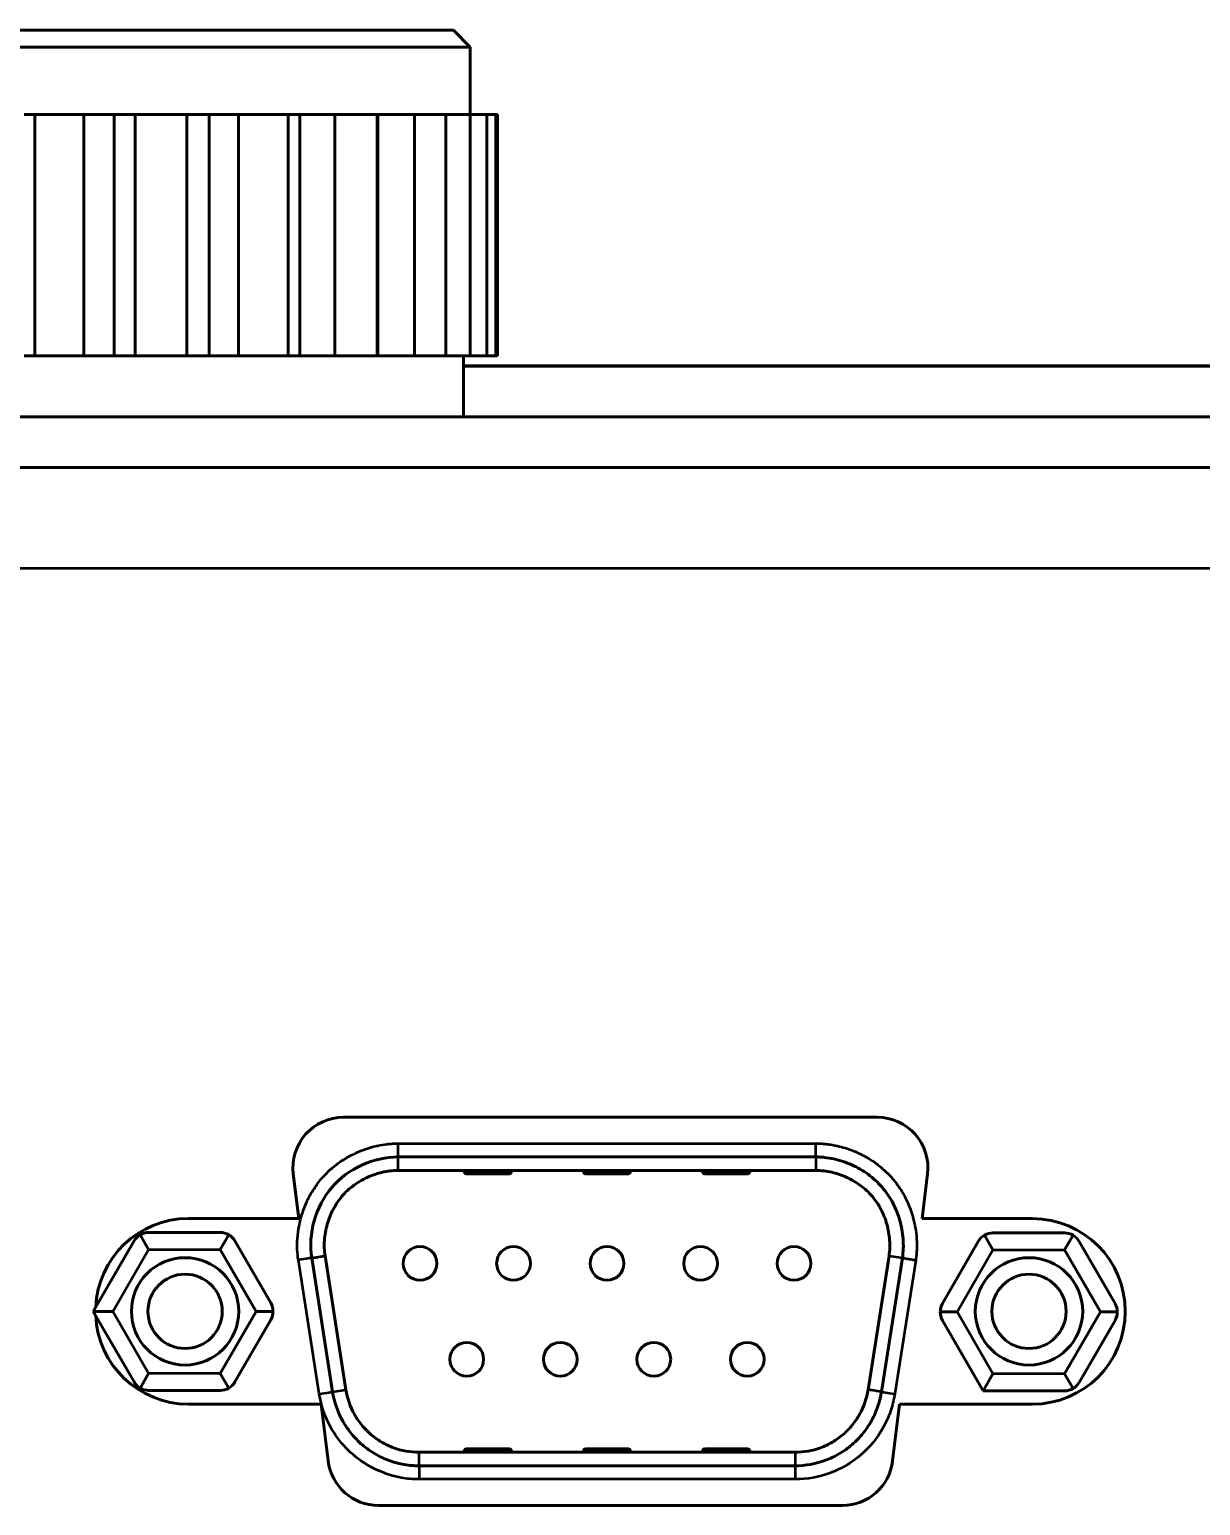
# Model space of a CAD drawing. Header units: millimetres. Extents: x 0 to 1682, y 0 to 1188.
# Drawn here: x 1355.8 to 1390.49, y 445.75 to 489.46 of the extents above; entities that cross this region are included whole.
import ezdxf

# ---------------------------------------------------------------- set-up
doc = ezdxf.new("R2010")
doc.units = ezdxf.units.MM
doc.header["$LTSCALE"] = 2
for name, color, linetype, lineweight in [('가시적인 것(ISO)', 3, 'Continuous', 40), ('가시적인 좁은 것(ISO)', 3, 'Continuous', 35), ('치수(ISO)', 2, 'Continuous', 25)]:
    doc.layers.add(name, color=color, linetype=linetype, lineweight=lineweight)
doc.styles.add('치수 텍스트_PSTEK_POSCO', font='isocp.shx')
doc.dimstyles.new('치수_PSTEK_POSCO', dxfattribs={"dimscale": 2, "dimtxt": 3.5, "dimasz": 2.5, "dimexe": 2, "dimexo": 2.5, "dimgap": 1, "dimtad": 1, "dimrnd": 1e-08, "dimdsep": 46, "dimtxsty": '치수 텍스트_PSTEK_POSCO', "dimcen": 0.09, "dimdle": 10, "dimclrd": 7, "dimclre": 7, "dimclrt": 2, "dimadec": 1, "dimazin": 2, "dimtfac": 1, "dimtmove": 0, "dimatfit": 3, "dimfxl": 0, "dimtolj": 1, "dimlwd": -1, "dimlwe": -1, "dimarcsym": 0})

# ---------------------------------------------------------------- blocks, each defined once
blk = doc.blocks.new('*D31')
at = {"layer": 'Defpoints', "color": 0, "transparency": 16777216}
for p in [(1272.012, 520.165), (1272.012, 475.995), (1495.012, 475.995)]:
    blk.add_point(p, dxfattribs=at)
at = {"layer": '치수(ISO)', "color": 7, "transparency": 16777216}
for p, q in [((1272.012, 480.995), (1272.012, 524.165)), ((1495.012, 480.995), (1495.012, 524.165)), ((1490.012, 520.165), (1277.012, 520.165))]:
    blk.add_line(p, q, dxfattribs=at)
for points in [[(1277.012, 520.998), (1277.012, 519.331), (1272.012, 520.165)], [(1490.012, 520.998), (1490.012, 519.331), (1495.012, 520.165)]]:
    blk.add_solid(points, dxfattribs=at)
at = {"layer": '치수(ISO)', "color": 2, "transparency": 16777216, "insert": (1373.478, 525.665), "char_height": 7, "attachment_point": 4, "style": '치수 텍스트_PSTEK_POSCO'}
blk.add_mtext('\\A1;223', dxfattribs=at)

msp = doc.modelspace()

# ---------------------------------------------------------------- linework, layer by layer
at = {"layer": '가시적인 것(ISO)'}
for p, q in [((1351.362, 489.445), (1368.362, 489.445)), ((1368.362, 489.445), (1368.862, 488.945)), ((1368.862, 488.945), (1350.862, 488.945)), ((1368.862, 488.945), (1368.862, 486.945)), ((1355.644, 486.945), (1355.963, 486.945)), ((1355.963, 486.945), (1355.963, 479.795)), ((1355.963, 486.945), (1357.416, 486.945)), ((1357.416, 486.945), (1358.307, 486.945)), ((1357.416, 479.795), (1357.416, 486.945)), ((1358.307, 486.945), (1358.307, 479.795)), ((1358.307, 486.945), (1358.933, 486.945)), ((1358.933, 486.945), (1358.933, 479.795)), ((1358.933, 486.945), (1360.468, 486.945)), ((1360.468, 486.945), (1361.123, 486.945)), ((1360.468, 479.795), (1360.468, 486.945)), ((1361.123, 486.945), (1361.123, 479.795)), ((1361.123, 486.945), (1361.993, 486.945)), ((1361.993, 486.945), (1361.993, 479.795)), ((1361.993, 486.945), (1363.461, 486.945)), ((1363.461, 486.945), (1363.815, 486.945)), ((1363.461, 479.795), (1363.461, 486.945)), ((1363.815, 486.945), (1363.815, 479.795)), ((1363.815, 486.945), (1364.844, 486.945)), ((1364.844, 486.945), (1364.844, 479.795)), ((1364.844, 486.945), (1366.102, 486.945)), ((1366.102, 486.945), (1366.12, 486.945)), ((1366.102, 479.795), (1366.102, 486.945)), ((1366.12, 486.945), (1366.12, 479.795)), ((1366.12, 486.945), (1367.208, 486.945)), ((1367.208, 486.945), (1367.208, 479.795)), ((1367.208, 486.945), (1368.132, 486.945)), ((1368.132, 479.795), (1368.132, 486.945)), ((1368.132, 486.945), (1368.853, 486.945)), ((1368.853, 486.945), (1368.853, 479.795)), ((1368.853, 486.945), (1369.352, 486.945)), ((1369.352, 479.795), (1369.352, 486.945)), ((1369.352, 486.945), (1369.618, 486.945)), ((1369.618, 486.945), (1369.618, 479.795)), ((1369.618, 486.945), (1369.662, 486.945)), ((1369.662, 479.795), (1369.662, 486.945)), ((1355.963, 479.795), (1355.644, 479.795)), ((1357.416, 479.795), (1355.963, 479.795)), ((1358.307, 479.795), (1357.416, 479.795)), ((1358.933, 479.795), (1358.307, 479.795)), ((1360.468, 479.795), (1358.933, 479.795)), ((1361.123, 479.795), (1360.468, 479.795)), ((1361.993, 479.795), (1361.123, 479.795)), ((1363.461, 479.795), (1361.993, 479.795)), ((1363.815, 479.795), (1363.461, 479.795)), ((1364.844, 479.795), (1363.815, 479.795)), ((1366.102, 479.795), (1364.844, 479.795)), ((1366.12, 479.795), (1366.102, 479.795)), ((1367.208, 479.795), (1366.12, 479.795)), ((1368.132, 479.795), (1367.208, 479.795)), ((1368.853, 479.795), (1368.132, 479.795)), ((1368.662, 477.995), (1368.662, 479.795)), ((1369.352, 479.795), (1368.853, 479.795)), ((1369.618, 479.795), (1369.352, 479.795)), ((1369.662, 479.795), (1369.618, 479.795)), ((1368.662, 479.505), (1453.512, 479.505)), ((1463.512, 479.495), (1368.662, 479.495)), ((1274.012, 477.995), (1493.012, 477.995)), ((1493.012, 476.495), (1274.012, 476.495)), ((1365.105, 457.245), (1380.918, 457.245)), ((1379.099, 456.069), (1366.724, 456.069)), ((1363.777, 454.245), (1363.616, 455.564)), ((1366.724, 455.669), (1379.099, 455.669)), ((1368.739, 455.569), (1370.025, 455.569)), ((1372.269, 455.569), (1373.555, 455.569)), ((1375.799, 455.569), (1377.085, 455.569)), ((1382.407, 455.564), (1382.247, 454.245)), ((1360.512, 454.245), (1363.777, 454.245)), ((1382.247, 454.245), (1385.512, 454.245)), ((1359.332, 453.831), (1361.455, 453.831)), ((1384.343, 453.817), (1386.466, 453.817)), ((1357.694, 451.493), (1358.899, 453.581)), ((1359.332, 453.331), (1359.082, 453.764)), ((1361.455, 453.331), (1361.705, 453.764)), ((1361.888, 453.581), (1362.949, 451.743)), ((1382.849, 451.728), (1383.91, 453.567)), ((1384.343, 453.317), (1384.093, 453.75)), ((1386.466, 453.317), (1386.716, 453.75)), ((1386.899, 453.567), (1387.96, 451.728)), ((1364.163, 453.077), (1364.783, 449.113)), ((1365.178, 449.175), (1364.558, 453.138)), ((1381.265, 453.138), (1380.646, 449.175)), ((1381.041, 449.113), (1381.66, 453.077)), ((1358.899, 449.405), (1357.694, 451.493)), ((1358.271, 451.493), (1357.694, 451.493)), ((1362.949, 451.243), (1361.888, 449.405)), ((1362.516, 451.493), (1363.016, 451.493)), ((1383.282, 451.478), (1382.782, 451.478)), ((1384.055, 449.14), (1382.849, 451.228)), ((1387.96, 451.228), (1386.899, 449.39)), ((1388.027, 451.478), (1387.527, 451.478)), ((1359.332, 449.655), (1359.082, 449.222)), ((1361.705, 449.222), (1361.455, 449.655)), ((1384.343, 449.64), (1384.055, 449.14)), ((1386.466, 449.64), (1386.716, 449.207)), ((1361.455, 449.155), (1359.332, 449.155)), ((1386.466, 449.14), (1384.055, 449.14)), ((1364.447, 448.745), (1360.512, 448.745)), ((1364.651, 447.064), (1364.447, 448.745)), ((1381.577, 448.745), (1381.372, 447.064)), ((1385.512, 448.745), (1381.577, 448.745)), ((1378.48, 447.321), (1367.344, 447.321)), ((1370.025, 447.421), (1368.739, 447.421)), ((1373.555, 447.421), (1372.269, 447.421)), ((1377.085, 447.421), (1375.799, 447.421)), ((1367.344, 446.921), (1378.48, 446.921)), ((1379.883, 445.745), (1366.14, 445.745))]:
    msp.add_line(p, q, dxfattribs=at)
for centre, radius in [((1367.372, 452.915), 0.5), ((1370.142, 452.915), 0.5), ((1372.912, 452.915), 0.5), ((1375.682, 452.915), 0.5), ((1378.452, 452.915), 0.5), ((1360.412, 451.495), 1.59), ((1385.412, 451.495), 1.59), ((1360.412, 451.495), 1.1), ((1385.412, 451.495), 1.1), ((1368.757, 450.075), 0.5), ((1371.527, 450.075), 0.5), ((1374.297, 450.075), 0.5), ((1377.067, 450.075), 0.5)]:
    msp.add_circle(centre, radius, dxfattribs=at)
for centre, radius, start, end in [((1365.105, 455.745), 1.5, 90, 186.941), ((1380.918, 455.745), 1.5, 353.059, 90), ((1368.639, 455.619), 0.05, 0, 90), ((1368.739, 455.619), 0.05, 180, 270), ((1370.025, 455.619), 0.05, 270, 0), ((1370.125, 455.619), 0.05, 90, 180), ((1372.169, 455.619), 0.05, 360, 90), ((1372.269, 455.619), 0.05, 180, 270), ((1373.555, 455.619), 0.05, 270, 0), ((1373.655, 455.619), 0.05, 90, 180), ((1375.699, 455.619), 0.05, 0, 90), ((1375.799, 455.619), 0.05, 180, 270), ((1377.085, 455.619), 0.05, 270, 360), ((1377.185, 455.619), 0.05, 90, 180), ((1360.512, 451.495), 2.75, 90, 177.4973), ((1385.512, 451.495), 2.75, 270, 90), ((1359.332, 453.331), 0.5, 90, 120), ((1361.455, 453.331), 0.5, 60, 90), ((1384.343, 453.317), 0.5, 90, 120), ((1386.466, 453.317), 0.5, 60, 90), ((1359.332, 453.331), 0.5, 120, 150), ((1361.455, 453.331), 0.5, 30, 60), ((1384.343, 453.317), 0.5, 120, 150), ((1386.466, 453.317), 0.5, 30, 60), ((1362.516, 451.493), 0.5, 0, 30), ((1383.282, 451.478), 0.5, 150, 180), ((1387.527, 451.478), 0.5, 0, 30), ((1360.512, 451.495), 2.75, 182.5995, 270), ((1362.516, 451.493), 0.5, 330, 0), ((1383.282, 451.478), 0.5, 180, 210), ((1387.527, 451.478), 0.5, 330, 0), ((1359.332, 449.655), 0.5, 210, 240), ((1359.332, 449.655), 0.5, 240, 270), ((1361.455, 449.655), 0.5, 270, 300), ((1361.455, 449.655), 0.5, 300, 330), ((1386.466, 449.64), 0.5, 270, 300), ((1386.466, 449.64), 0.5, 300, 330), ((1368.639, 447.371), 0.05, 270, 0), ((1368.739, 447.371), 0.05, 90, 180), ((1370.025, 447.371), 0.05, 0, 90), ((1370.125, 447.371), 0.05, 180, 270), ((1372.169, 447.371), 0.05, 270, 0), ((1372.269, 447.371), 0.05, 90, 180), ((1373.555, 447.371), 0.05, 0, 90), ((1373.655, 447.371), 0.05, 180, 270), ((1375.699, 447.371), 0.05, 270, 0), ((1375.799, 447.371), 0.05, 90, 180), ((1377.085, 447.371), 0.05, 0, 90), ((1377.185, 447.371), 0.05, 180, 270), ((1366.14, 447.245), 1.5, 186.941, 270), ((1379.883, 447.245), 1.5, 270, 353.059)]:
    msp.add_arc(centre, radius, start, end, dxfattribs=at)
msp.add_open_spline([(1366.724, 456.069), (1366.002, 456.069), (1364.483, 455.395), (1364.052, 453.791), (1364.163, 453.077)], degree=3, dxfattribs=at)
for points, knots in [([(1381.66, 453.077), (1381.69, 453.268), (1381.696, 453.455), (1381.669, 453.825), (1381.636, 454.01), (1381.534, 454.367), (1381.465, 454.539), (1381.29, 454.872), (1381.184, 455.03), (1380.936, 455.316), (1380.795, 455.443), (1380.492, 455.665), (1380.332, 455.757), (1379.994, 455.91), (1379.815, 455.969), (1379.543, 456.03), (1379.451, 456.045), (1379.31, 456.06), (1379.263, 456.064), (1379.177, 456.068), (1379.135, 456.069), (1379.099, 456.069)], [0, 0, 0, 0, 0.1257086, 0.1257086, 0.2514171, 0.2514171, 0.3771257, 0.3771257, 0.5028343, 0.5028343, 0.6285429, 0.6285429, 0.7542514, 0.7542514, 0.87996, 0.87996, 0.9428143, 0.9428143, 0.9742414, 0.9742414, 0.999997, 0.999997, 0.999997, 0.999997]), ([(1364.558, 453.138), (1364.534, 453.296), (1364.529, 453.452), (1364.551, 453.764), (1364.579, 453.921), (1364.665, 454.225), (1364.722, 454.371), (1364.869, 454.652), (1364.957, 454.784), (1365.16, 455.021), (1365.277, 455.128), (1365.531, 455.317), (1365.667, 455.396), (1365.953, 455.527), (1366.104, 455.579), (1366.41, 455.65), (1366.565, 455.669), (1366.724, 455.669)], [-1, -1, -1, -1, -0.875, -0.875, -0.75, -0.75, -0.625, -0.625, -0.5, -0.5, -0.375, -0.375, -0.25, -0.25, -0.125, -0.125, 0, 0, 0, 0]), ([(1379.099, 455.669), (1379.258, 455.669), (1379.414, 455.65), (1379.719, 455.58), (1379.87, 455.528), (1380.156, 455.396), (1380.292, 455.317), (1380.546, 455.129), (1380.663, 455.021), (1380.866, 454.784), (1380.954, 454.652), (1381.101, 454.371), (1381.158, 454.226), (1381.244, 453.923), (1381.272, 453.765), (1381.295, 453.452), (1381.29, 453.296), (1381.265, 453.138)], [-1, -1, -1, -1, -0.875, -0.875, -0.75, -0.75, -0.625, -0.625, -0.5, -0.5, -0.375, -0.375, -0.25, -0.25, -0.125, -0.125, 0, 0, 0, 0]), ([(1364.783, 449.113), (1364.83, 448.808), (1364.931, 448.513), (1365.159, 448.11), (1365.247, 447.983), (1365.44, 447.748), (1365.547, 447.638), (1365.785, 447.436), (1365.912, 447.348), (1366.176, 447.195), (1366.314, 447.13), (1366.605, 447.023), (1366.755, 446.983), (1366.983, 446.944), (1367.059, 446.935), (1367.174, 446.926), (1367.212, 446.924), (1367.282, 446.922), (1367.315, 446.921), (1367.344, 446.921)], [0, 0, 0, 0, 0.251432, 0.251432, 0.377148, 0.377148, 0.502864, 0.502864, 0.6285801, 0.6285801, 0.7542961, 0.7542961, 0.8800121, 0.8800121, 0.9428701, 0.9428701, 0.9742991, 0.9742991, 0.9999981, 0.9999981, 0.9999981, 0.9999981]), ([(1367.344, 447.321), (1367.083, 447.321), (1366.827, 447.366), (1366.463, 447.502), (1366.345, 447.559), (1366.123, 447.689), (1366.017, 447.763), (1365.82, 447.932), (1365.729, 448.026), (1365.566, 448.226), (1365.493, 448.332), (1365.301, 448.672), (1365.218, 448.917), (1365.178, 449.175)], [-1, -1, -1, -1, -0.75, -0.75, -0.625, -0.625, -0.5, -0.5, -0.375, -0.375, -0.25, -0.25, 0, 0, 0, 0]), ([(1380.646, 449.175), (1380.605, 448.917), (1380.522, 448.671), (1380.331, 448.333), (1380.257, 448.225), (1380.094, 448.025), (1380.004, 447.933), (1379.807, 447.764), (1379.7, 447.688), (1379.478, 447.558), (1379.361, 447.503), (1378.995, 447.366), (1378.741, 447.321), (1378.48, 447.321)], [-1, -1, -1, -1, -0.75, -0.75, -0.625, -0.625, -0.5, -0.5, -0.375, -0.375, -0.25, -0.25, 0, 0, 0, 0]), ([(1378.48, 446.921), (1378.789, 446.921), (1379.096, 446.976), (1379.529, 447.139), (1379.668, 447.205), (1379.93, 447.36), (1380.055, 447.449), (1380.292, 447.653), (1380.399, 447.765), (1380.59, 448.002), (1380.675, 448.128), (1380.826, 448.399), (1380.889, 448.541), (1380.962, 448.76), (1380.983, 448.834), (1381.01, 448.946), (1381.018, 448.984), (1381.031, 449.052), (1381.036, 449.084), (1381.041, 449.113)], [0, 0, 0, 0, 0.251432, 0.251432, 0.377148, 0.377148, 0.502864, 0.502864, 0.6285801, 0.6285801, 0.7542961, 0.7542961, 0.8800121, 0.8800121, 0.9428701, 0.9428701, 0.9742991, 0.9742991, 0.9999981, 0.9999981, 0.9999981, 0.9999981])]:
    msp.add_open_spline(points, degree=3, knots=knots, dxfattribs=at)
at = {"layer": '가시적인 좁은 것(ISO)'}
for p, q in [((1491.512, 473.495), (1275.512, 473.495)), ((1366.724, 456.469), (1379.099, 456.469)), ((1368.739, 455.669), (1368.739, 455.619)), ((1370.075, 455.619), (1368.739, 455.619)), ((1368.739, 455.619), (1368.739, 455.569)), ((1372.219, 455.619), (1372.269, 455.619)), ((1372.269, 455.669), (1372.269, 455.619)), ((1373.555, 455.619), (1372.269, 455.619)), ((1372.269, 455.619), (1372.269, 455.569)), ((1373.555, 455.669), (1373.555, 455.619)), ((1373.555, 455.619), (1373.605, 455.619)), ((1373.555, 455.619), (1373.555, 455.569)), ((1375.799, 455.669), (1375.799, 455.619)), ((1377.085, 455.619), (1375.799, 455.619)), ((1375.799, 455.619), (1375.799, 455.569)), ((1377.085, 455.669), (1377.085, 455.619)), ((1377.085, 455.619), (1377.085, 455.569)), ((1358.271, 451.493), (1359.332, 453.331)), ((1359.332, 453.331), (1361.455, 453.331)), ((1361.455, 453.331), (1362.516, 451.493)), ((1364.387, 449.051), (1363.768, 453.015)), ((1381.265, 453.138), (1381.66, 453.077)), ((1382.055, 453.015), (1381.436, 449.051)), ((1383.282, 451.478), (1384.343, 453.317)), ((1384.343, 453.317), (1386.466, 453.317)), ((1386.466, 453.317), (1387.527, 451.478)), ((1359.332, 449.655), (1358.271, 451.493)), ((1362.516, 451.493), (1361.455, 449.655)), ((1384.343, 449.64), (1383.282, 451.478)), ((1387.527, 451.478), (1386.466, 449.64)), ((1361.455, 449.655), (1359.332, 449.655)), ((1386.466, 449.64), (1384.343, 449.64)), ((1364.783, 449.113), (1365.178, 449.175)), ((1364.995, 448.416), (1364.995, 448.416)), ((1368.739, 447.371), (1368.689, 447.371)), ((1368.739, 447.371), (1368.739, 447.421)), ((1368.739, 447.371), (1370.075, 447.371)), ((1368.739, 447.321), (1368.739, 447.371)), ((1372.269, 447.371), (1372.219, 447.371)), ((1372.269, 447.371), (1372.269, 447.421)), ((1372.269, 447.371), (1373.555, 447.371)), ((1372.269, 447.321), (1372.269, 447.371)), ((1373.555, 447.371), (1373.555, 447.421)), ((1373.605, 447.371), (1373.555, 447.371)), ((1373.555, 447.321), (1373.555, 447.371)), ((1375.799, 447.371), (1375.749, 447.371)), ((1375.799, 447.371), (1375.799, 447.421)), ((1375.799, 447.371), (1377.085, 447.371)), ((1375.799, 447.321), (1375.799, 447.371)), ((1377.085, 447.371), (1377.085, 447.421)), ((1377.135, 447.371), (1377.085, 447.371)), ((1377.085, 447.321), (1377.085, 447.371)), ((1378.48, 447.321), (1378.48, 446.921)), ((1367.344, 446.921), (1367.344, 446.521)), ((1378.48, 446.921), (1378.48, 446.521)), ((1379.04, 446.981), (1379.04, 446.981)), ((1378.48, 446.521), (1367.344, 446.521))]:
    msp.add_line(p, q, dxfattribs=at)
for centre, major_axis, ratio, start_param, end_param in [((1379.099, 456.469), (0, -0.4), 0.00001, 0.019216, 1.571265), ((1366.724, 455.669), (0, 0.4), 0.000121, 4.712389, 6.283185), ((1368.739, 455.619), (-0.05, 0), 0.000472, 4.712389, 6.283186), ((1375.799, 455.619), (-0.05, 0), 0.00026, 6.283185, 7.853982), ((1377.085, 455.619), (0.05, 0), 0.00001, 4.710615, 6.279635), ((1363.768, 453.015), (0.395, 0.062), 0.000121, 0, 1.570796), ((1364.387, 449.051), (0.395, 0.062), 0.000119, 4.712389, 6.283185), ((1381.436, 449.051), (-0.395, 0.062), 0.00001, 0.014708, 1.571175), ((1380.125, 448.525), (-0.988, 0.154), 0.00001, 2.363039, 2.363051)]:
    msp.add_ellipse(centre, major_axis=major_axis, ratio=ratio, start_param=start_param, end_param=end_param, dxfattribs=at)
for points, knots in [([(1363.768, 453.015), (1363.752, 453.119), (1363.741, 453.225), (1363.737, 453.332), (1363.735, 453.385), (1363.734, 453.439), (1363.735, 453.493), (1363.736, 453.547), (1363.738, 453.603), (1363.741, 453.656), (1363.75, 453.777), (1363.765, 453.896), (1363.787, 454.015), (1363.805, 454.108), (1363.826, 454.199), (1363.852, 454.29), (1363.879, 454.388), (1363.911, 454.483), (1363.948, 454.576), (1363.95, 454.583), (1363.953, 454.59), (1363.956, 454.597), (1363.995, 454.696), (1364.039, 454.791), (1364.09, 454.888), (1364.092, 454.892), (1364.094, 454.895), (1364.096, 454.899), (1364.163, 455.026), (1364.239, 455.146), (1364.322, 455.26), (1364.362, 455.314), (1364.404, 455.367), (1364.447, 455.418), (1364.452, 455.423), (1364.456, 455.428), (1364.461, 455.434), (1364.561, 455.55), (1364.672, 455.659), (1364.793, 455.759), (1364.823, 455.784), (1364.854, 455.809), (1364.885, 455.833), (1364.897, 455.842), (1364.908, 455.851), (1364.92, 455.859), (1364.926, 455.864), (1364.931, 455.868), (1364.937, 455.872), (1364.992, 455.912), (1365.049, 455.951), (1365.106, 455.988), (1365.224, 456.062), (1365.346, 456.129), (1365.474, 456.188), (1365.481, 456.191), (1365.488, 456.195), (1365.496, 456.198), (1365.587, 456.239), (1365.681, 456.276), (1365.775, 456.308), (1365.877, 456.343), (1365.978, 456.372), (1366.085, 456.396), (1366.094, 456.398), (1366.103, 456.4), (1366.112, 456.402), (1366.21, 456.423), (1366.308, 456.44), (1366.406, 456.451), (1366.414, 456.452), (1366.422, 456.453), (1366.43, 456.453), (1366.475, 456.458), (1366.52, 456.462), (1366.565, 456.464), (1366.574, 456.465), (1366.583, 456.465), (1366.592, 456.466), (1366.61, 456.467), (1366.627, 456.467), (1366.645, 456.468), (1366.658, 456.468), (1366.671, 456.469), (1366.685, 456.469), (1366.691, 456.469), (1366.698, 456.469), (1366.704, 456.469), (1366.711, 456.469), (1366.718, 456.469), (1366.724, 456.469)], [0, 0, 0, 0, 0.0625, 0.0625, 0.0625, 0.09375, 0.09375, 0.09375, 0.125, 0.125, 0.125, 0.19537, 0.19537, 0.19537, 0.249895, 0.249895, 0.249895, 0.308212, 0.308212, 0.308212, 0.3125, 0.3125, 0.3125, 0.375, 0.375, 0.375, 0.377216, 0.377216, 0.377216, 0.459459, 0.459459, 0.459459, 0.498948, 0.498948, 0.498948, 0.50302, 0.50302, 0.50302, 0.59375, 0.59375, 0.59375, 0.616125, 0.616125, 0.616125, 0.624696, 0.624696, 0.624696, 0.628793, 0.628793, 0.628793, 0.668821, 0.668821, 0.668821, 0.75, 0.75, 0.75, 0.754453, 0.754453, 0.754453, 0.8125, 0.8125, 0.8125, 0.875, 0.875, 0.875, 0.880133, 0.880133, 0.880133, 0.9375, 0.9375, 0.9375, 0.942381, 0.942381, 0.942381, 0.96875, 0.96875, 0.96875, 0.97407, 0.97407, 0.97407, 0.984375, 0.984375, 0.984375, 0.992188, 0.992188, 0.992188, 0.996094, 0.996094, 0.996094, 1, 1, 1, 1]), ([(1366.724, 456.069), (1366.724, 456.069), (1366.725, 456.078), (1366.725, 456.097), (1366.725, 456.117), (1366.725, 456.147), (1366.725, 456.186), (1366.725, 456.225), (1366.725, 456.273), (1366.724, 456.322), (1366.724, 456.371), (1366.724, 456.422), (1366.724, 456.469)], [0, 0, 0, 0, 0.25, 0.25, 0.25, 0.5, 0.5, 0.5, 0.75, 0.75, 0.75, 1, 1, 1, 1]), ([(1379.099, 456.469), (1379.106, 456.469), (1379.112, 456.469), (1379.119, 456.469), (1379.125, 456.469), (1379.132, 456.469), (1379.138, 456.469), (1379.169, 456.468), (1379.201, 456.467), (1379.232, 456.466), (1379.286, 456.463), (1379.34, 456.459), (1379.395, 456.453), (1379.403, 456.452), (1379.411, 456.452), (1379.419, 456.451), (1379.472, 456.444), (1379.526, 456.437), (1379.579, 456.428), (1379.607, 456.423), (1379.634, 456.418), (1379.661, 456.412), (1379.679, 456.409), (1379.697, 456.405), (1379.714, 456.401), (1379.722, 456.4), (1379.73, 456.398), (1379.738, 456.396), (1379.891, 456.361), (1380.042, 456.315), (1380.189, 456.257), (1380.237, 456.237), (1380.285, 456.217), (1380.333, 456.196), (1380.339, 456.193), (1380.345, 456.19), (1380.351, 456.187), (1380.355, 456.185), (1380.36, 456.183), (1380.364, 456.181), (1380.43, 456.151), (1380.494, 456.118), (1380.557, 456.083), (1380.583, 456.068), (1380.61, 456.053), (1380.636, 456.037), (1380.725, 455.985), (1380.809, 455.929), (1380.894, 455.866), (1380.897, 455.864), (1380.899, 455.862), (1380.902, 455.86), (1380.998, 455.789), (1381.089, 455.712), (1381.174, 455.631), (1381.244, 455.565), (1381.31, 455.495), (1381.372, 455.423), (1381.476, 455.302), (1381.57, 455.171), (1381.654, 455.031), (1381.671, 455.001), (1381.689, 454.971), (1381.705, 454.941), (1381.715, 454.923), (1381.724, 454.906), (1381.733, 454.888), (1381.775, 454.81), (1381.813, 454.729), (1381.847, 454.647), (1381.895, 454.532), (1381.937, 454.414), (1381.971, 454.292), (1381.972, 454.287), (1381.974, 454.283), (1381.975, 454.278), (1382.003, 454.178), (1382.026, 454.078), (1382.043, 453.977), (1382.062, 453.871), (1382.075, 453.766), (1382.082, 453.657), (1382.083, 453.649), (1382.083, 453.642), (1382.083, 453.634), (1382.09, 453.533), (1382.091, 453.432), (1382.087, 453.332), (1382.086, 453.325), (1382.086, 453.317), (1382.086, 453.31), (1382.083, 453.264), (1382.08, 453.218), (1382.075, 453.173), (1382.075, 453.166), (1382.074, 453.16), (1382.073, 453.153), (1382.072, 453.141), (1382.071, 453.13), (1382.07, 453.118), (1382.068, 453.101), (1382.065, 453.084), (1382.063, 453.067), (1382.062, 453.062), (1382.062, 453.058), (1382.061, 453.054), (1382.059, 453.041), (1382.057, 453.028), (1382.055, 453.015)], [0, 0, 0, 0, 0.003906, 0.003906, 0.003906, 0.007568, 0.007568, 0.007568, 0.026048, 0.026048, 0.026048, 0.057779, 0.057779, 0.057779, 0.0625, 0.0625, 0.0625, 0.09375, 0.09375, 0.09375, 0.109549, 0.109549, 0.109549, 0.119826, 0.119826, 0.119826, 0.124409, 0.124409, 0.124409, 0.216062, 0.216062, 0.216062, 0.24616, 0.24616, 0.24616, 0.25, 0.25, 0.25, 0.252823, 0.252823, 0.252823, 0.294644, 0.294644, 0.294644, 0.3125, 0.3125, 0.3125, 0.372817, 0.372817, 0.372817, 0.374742, 0.374742, 0.374742, 0.443185, 0.443185, 0.443185, 0.499426, 0.499426, 0.499426, 0.59375, 0.59375, 0.59375, 0.613566, 0.613566, 0.613566, 0.62499, 0.62499, 0.62499, 0.677064, 0.677064, 0.677064, 0.75, 0.75, 0.75, 0.752689, 0.752689, 0.752689, 0.8125, 0.8125, 0.8125, 0.875, 0.875, 0.875, 0.879265, 0.879265, 0.879265, 0.9375, 0.9375, 0.9375, 0.941939, 0.941939, 0.941939, 0.96875, 0.96875, 0.96875, 0.972656, 0.972656, 0.972656, 0.979492, 0.979492, 0.979492, 0.989746, 0.989746, 0.989746, 0.99231, 0.99231, 0.99231, 1, 1, 1, 1]), ([(1379.099, 456.069), (1379.099, 456.069), (1379.099, 456.06), (1379.099, 456.041), (1379.099, 456.021), (1379.099, 455.991), (1379.099, 455.952), (1379.099, 455.913), (1379.099, 455.866), (1379.099, 455.816), (1379.099, 455.767), (1379.099, 455.716), (1379.099, 455.669)], [0, 0, 0, 0, 0.25, 0.25, 0.25, 0.5, 0.5, 0.5, 0.75, 0.75, 0.75, 1, 1, 1, 1]), ([(1364.163, 453.077), (1364.163, 453.077), (1364.172, 453.078), (1364.191, 453.081), (1364.21, 453.084), (1364.24, 453.089), (1364.279, 453.095), (1364.318, 453.101), (1364.364, 453.108), (1364.413, 453.116), (1364.462, 453.123), (1364.512, 453.131), (1364.558, 453.138)], [0, 0, 0, 0, 0.25, 0.25, 0.25, 0.5, 0.5, 0.5, 0.75, 0.75, 0.75, 1, 1, 1, 1]), ([(1381.66, 453.077), (1381.66, 453.077), (1381.669, 453.075), (1381.688, 453.072), (1381.707, 453.069), (1381.737, 453.064), (1381.776, 453.058), (1381.815, 453.052), (1381.861, 453.045), (1381.91, 453.038), (1381.959, 453.03), (1382.009, 453.022), (1382.055, 453.015)], [0, 0, 0, 0, 0.25, 0.25, 0.25, 0.5, 0.5, 0.5, 0.75, 0.75, 0.75, 1, 1, 1, 1]), ([(1367.344, 446.521), (1367.163, 446.521), (1366.898, 446.544), (1366.641, 446.603), (1366.472, 446.649), (1366.389, 446.676), (1365.968, 446.833), (1365.665, 447.011), (1365.196, 447.413), (1365.02, 447.61), (1364.821, 447.903), (1364.773, 447.981), (1364.557, 448.365), (1364.443, 448.696), (1364.387, 449.051)], [0, 0, 0, 0, 0.125, 0.1875, 0.1875, 0.25, 0.25, 0.5, 0.5, 0.6875, 0.6875, 0.75, 0.75, 1, 1, 1, 1]), ([(1381.436, 449.051), (1381.408, 448.873), (1381.344, 448.615), (1381.247, 448.37), (1381.175, 448.21), (1381.136, 448.132), (1380.915, 447.74), (1380.693, 447.468), (1380.223, 447.067), (1380.002, 446.924), (1379.681, 446.772), (1379.597, 446.736), (1379.184, 446.583), (1378.839, 446.521), (1378.48, 446.521)], [0, 0, 0, 0, 0.125, 0.1875, 0.1875, 0.25, 0.25, 0.5, 0.5, 0.6875, 0.6875, 0.75, 0.75, 1, 1, 1, 1]), ([(1381.041, 449.113), (1381.041, 449.113), (1381.032, 449.114), (1381.013, 449.117), (1380.994, 449.12), (1380.964, 449.125), (1380.925, 449.131), (1380.887, 449.137), (1380.84, 449.144), (1380.791, 449.152), (1380.743, 449.16), (1380.692, 449.168), (1380.646, 449.175)], [0, 0, 0, 0, 0.25, 0.25, 0.25, 0.5, 0.5, 0.5, 0.75, 0.75, 0.75, 1, 1, 1, 1]), ([(1367.344, 446.921), (1367.344, 446.921), (1367.344, 446.93), (1367.343, 446.949), (1367.343, 446.969), (1367.343, 446.999), (1367.343, 447.038), (1367.343, 447.077), (1367.343, 447.125), (1367.344, 447.174), (1367.344, 447.223), (1367.344, 447.274), (1367.344, 447.321)], [0, 0, 0, 0, 0.25, 0.25, 0.25, 0.5, 0.5, 0.5, 0.75, 0.75, 0.75, 1, 1, 1, 1])]:
    msp.add_open_spline(points, degree=3, knots=knots, dxfattribs=at)

# ---------------------------------------------------------------- dimensions: what is measured, and where the dimension line sits
at = {"layer": '치수(ISO)', "color": 7}
dim = msp.add_linear_dim(base=(1272.012, 520.165), p1=(1495.012, 475.995), p2=(1272.012, 475.995), dimstyle='치수_PSTEK_POSCO', override={"dimdec": 2, "dimtp": 0, "dimtm": 0, "dimtdec": 2, "dimtofl": 0, "dimatfit": 1}, dxfattribs=at)
dim.commit()
dim.dimension.update_dxf_attribs({"geometry": '*D31', "text_midpoint": (1380.012, 520.165), "dimtype": 160})

doc.saveas('drawing.dxf')
